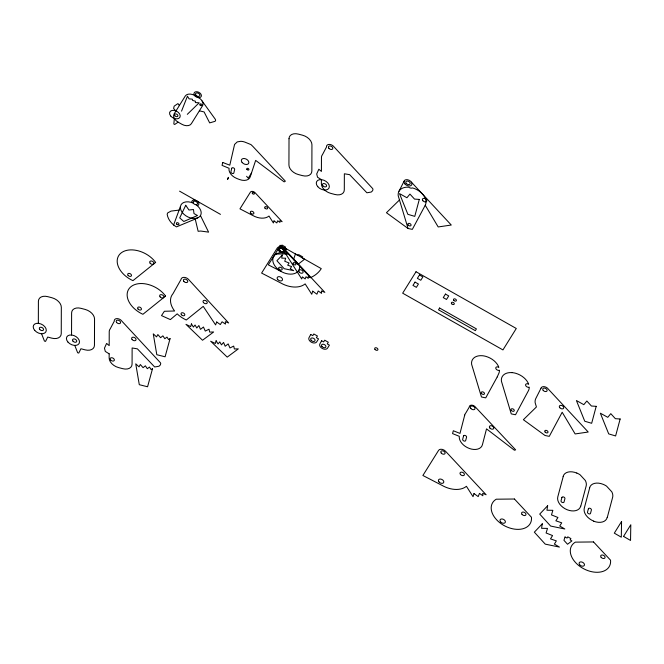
<?xml version="1.0" encoding="UTF-8"?>
<svg xmlns="http://www.w3.org/2000/svg" width="664" height="664" viewBox="0 0 664 664"><rect width="100%" height="100%" fill="white"/><g stroke="black" fill="none" stroke-linecap="round" stroke-linejoin="round"><path stroke-width="1" d="M38.338 323.327L38.404 301.257A9.993 6.632 27.7 0 1 47.791 296.659L51.983 297.762A9.993 6.632 27.7 0 1 61.329 307.299L61.254 333.569A9.993 6.632 27.7 0 1 51.858 338.167L47.708 337.071L45.559 341.379L44.438 341.08L41.566 333.751M71.546 335.005L71.612 312.935A9.993 6.632 27.7 0 1 81.008 308.337L85.191 309.441A9.993 6.632 27.7 0 1 94.545 318.977L94.462 345.247A9.993 6.632 27.7 0 1 85.075 349.845L80.925 348.749L78.767 353.057L77.655 352.758L74.783 345.429M174.341 118.516L173.835 124.002L174.682 124.483L178.126 122.151L181.87 124.276A7.752 5.146 27.7 0 0 191.34 123.728L202.495 105.808A7.752 5.146 27.7 0 0 202.113 100.986M563.221 476.511L557.793 496.879A12.624 8.383 27.7 0 0 567.239 509.786A12.417 8.242 27.7 0 0 580.685 506.167M580.776 506.2L586.196 485.832A12.757 8.474 27.7 0 0 585.316 480.462L580.095 474.801A12.384 8.225 27.7 0 0 576.759 473.025M589.69 487.849L584.27 508.226A12.624 8.383 27.7 0 0 593.716 521.124M607.253 517.546L612.673 497.178A12.757 8.474 27.7 0 0 611.793 491.8L606.564 486.139A12.384 8.225 27.7 0 0 603.236 484.363A12.267 8.142 27.7 0 0 589.607 487.816M173.545 225.137L181.114 204.653A11.122 7.379 27.7 0 1 193.365 203.184M181.538 111.137L187.439 96.197L189.082 98.853L192.294 99.152L192.651 100.463L195.39 101.185L195.382 102.563L199.175 102.779L187.306 114.341M408.061 228.491L398.217 195.814A14.874 9.877 27.7 0 1 408.767 187.215A3.146 2.092 27.7 0 0 412.551 187.912A14.874 9.877 27.7 0 1 425.242 205.267L412.336 229.371L408.061 228.491L386.44 212.721L399.471 199.98M497.211 376.953L498.639 373.766A14.874 9.877 27.7 0 0 499.428 370.263A2.349 1.56 27.7 0 1 496.547 369.524A2.349 1.56 27.7 0 1 496.108 367.258A2.349 1.56 27.7 0 1 498.863 367.333A14.874 9.877 27.7 0 0 485.948 356.41A14.89 9.885 27.7 0 0 482.164 355.713A14.874 9.877 27.7 0 0 471.614 364.304L481.458 396.989L485.733 397.869L497.228 376.92M251.573 172.872L248.253 178.209L246.593 176.284M398.989 191.265L404.069 181.222M278.399 248.336L280.1 245.265L321.26 268.629A47.044 31.233 27.7 0 1 310.445 277.676L308.146 276.755L308.27 278.357L306.013 276.763L305.166 278.913L302.361 276.896L301.722 278.963L280.366 245.439M273.676 256.453L278.747 248.112A2.971 1.975 27.7 0 1 283.37 248.66L310.445 277.676M281.395 245.995L281.984 245.049L285.578 247.091L284.989 248.037M284.549 251.83A3.544 2.349 27.7 0 0 281.013 247.481A3.544 2.349 27.7 0 0 278.855 250.942A3.544 2.349 27.7 0 0 284.549 251.83L286.408 248.842M623.513 536.462L630.8 524.759L630.543 540.446L623.546 536.412M273.742 256.337L268.289 264.836L281.171 271.501M195.208 219.078L197.814 217.792M179.097 210.098L171.055 211.102L167.818 212.82A6.399 4.25 27.7 0 0 167.203 214.464C167.992 219.651 172.026 224.424 176.475 226.881L195.233 219.062L198.146 231.304L200.677 231.039L208.596 232.134L200.462 215.593A11.122 7.379 27.7 0 0 195.996 204.686M276.141 254.038L288.267 253.905A14.342 9.52 27.7 0 0 272.804 259.134A14.342 9.52 27.7 0 0 286.267 273.576A14.342 9.52 27.7 0 0 299.613 266.065M199.374 110.822L204.089 111.934L209.666 122.882L214.613 121.454A2.573 1.71 27.7 0 0 215.194 119.122L201.424 100.032A7.752 5.146 27.7 0 0 198.536 97.641M194.726 95.483L198.478 97.608M179.57 191.166L220.465 214.364M411.356 182.11L451.271 225.03L438.19 226.955L425.242 205.267M175.943 111.004L173.594 108.481L174.184 106.132L177.944 103.592L179.388 105.468M511.969 372.62A14.874 9.877 27.7 0 0 501.42 381.211L511.255 413.896L515.53 414.768L528.444 390.664A14.874 9.877 27.7 0 0 529.233 387.17A2.349 1.56 27.7 0 1 526.353 386.423A2.349 1.56 27.7 0 1 525.913 384.157A2.349 1.56 27.7 0 1 528.668 384.24A14.874 9.877 27.7 0 0 515.754 373.309A14.89 9.885 27.7 0 0 511.969 372.62M200.428 215.642A11.122 7.379 27.7 0 1 188.186 217.087A11.122 7.379 27.7 0 1 180.417 206.529M191.83 202.578A3.81 2.531 27.7 0 1 194.137 200.071A3.81 2.531 27.7 0 1 198.511 202.57A3.81 2.531 27.7 0 1 197.283 205.691M178.126 122.151A7.752 5.146 27.7 0 1 174.109 113.951L185.264 96.039A7.752 5.146 27.7 0 1 194.56 95.392M607.162 517.513A12.417 8.242 27.7 0 1 593.699 521.198M563.138 476.478A12.267 8.142 27.7 0 1 576.75 473.05M109.162 353.821L109.145 358.021A9.993 6.632 27.7 0 0 118.491 367.565L122.682 368.669A9.993 6.632 27.7 0 0 132.078 364.063L132.128 347.969L137.39 348.849L154.679 366.976L159.003 366.237L160.373 364.918L160.721 363.582A2.797 1.859 27.7 0 0 160.373 362.693L121.827 321.094A4.399 2.922 27.7 0 0 116.972 318.604A4.399 2.922 27.7 0 0 114.274 321.185L110.207 328.879A9.993 6.632 27.7 0 0 109.228 331.759L109.187 345.612L106.605 343.429L104.464 348.16L105.302 351.43L109.162 353.821M289.014 138.718L288.931 164.987A9.993 6.632 27.7 0 0 298.277 174.524L302.469 175.628A9.993 6.632 27.7 0 0 311.864 171.03L311.939 144.76A9.993 6.632 27.7 0 0 302.593 135.224L298.402 134.12A9.993 6.632 27.7 0 0 289.014 138.718M321.393 179.629L321.384 183.828A9.993 6.632 27.7 0 0 330.73 193.373L334.922 194.477A9.993 6.632 27.7 0 0 344.309 189.871L344.359 173.777L349.629 174.657L366.91 192.792L371.234 192.045L372.612 190.726L372.952 189.389A2.797 1.859 27.7 0 0 372.612 188.501L334.058 146.902A4.399 2.922 27.7 0 0 329.203 144.412A4.399 2.922 27.7 0 0 326.514 146.993L322.447 154.687A9.993 6.632 27.7 0 0 321.459 157.567L321.417 171.42L318.844 169.237L316.703 173.968L317.541 177.238L321.393 179.629M621.562 521.497L621.305 537.184L614.308 533.15L621.562 521.497M282.2 255.142L281.727 258.147L285.669 258.205L284.748 261.259L289.056 262.977L287.678 265.193L291.579 266.546L290.268 268.654L293.629 270.655L284.167 268.688L276.913 260.72L282.2 255.142M542.28 523.813L541.575 528.312L547.493 528.403L546.099 532.984L552.564 535.566L550.497 538.877L556.357 540.911L554.382 544.082L559.428 547.078L545.235 544.131L534.346 532.171L542.28 523.813M547.651 505.736L546.945 510.226L552.863 510.317L551.477 514.907L557.934 517.48L555.868 520.8L561.727 522.834L559.752 525.996L564.807 528.992L550.614 526.046L539.724 514.094L547.651 505.736M222.731 162.472L222.066 165.377L229.088 168.291A10.085 6.698 27.7 0 0 236.915 178.525L239.513 179.521A10.085 6.698 27.7 0 0 250.353 176.45L255.665 160.389L284.175 181.894L285.362 181.189L252.793 146.346L250.942 144.578L245.149 142.22A10.085 6.698 27.7 0 0 240.775 141.316L237.239 141.897L234.575 144.445L229.794 165.187L222.731 162.472M231.711 168.341L230.923 171.785A1.585 1.054 27.7 0 0 232.151 173.395A1.585 1.054 27.7 0 0 233.852 172.914L234.641 169.461A1.585 1.054 27.7 0 0 233.413 167.859A1.585 1.054 27.7 0 0 231.711 168.341M464.734 415.058L459.986 433.426L453.321 430.737L452.558 433.6L459.289 436.314A12.458 8.275 27.7 0 0 469.357 448.474A12.458 8.275 27.7 0 0 482.421 444.731L486.521 428.869L514.392 450.225L515.646 449.86L475.233 406.874A3.602 2.39 27.7 0 0 471.457 405.156A3.602 2.39 27.7 0 0 469.29 407.04L465.937 412.784A12.458 8.275 27.7 0 0 464.734 415.058M463.555 436.007L462.684 439.302A1.627 1.079 27.7 0 0 463.895 440.971A1.627 1.079 27.7 0 0 465.68 440.514L466.56 437.219A1.627 1.079 27.7 0 0 465.339 435.551A1.627 1.079 27.7 0 0 463.555 436.007M561.91 497.477L561.038 500.772A1.627 1.079 27.7 0 0 562.259 502.44A1.627 1.079 27.7 0 0 564.043 501.984L564.915 498.689A1.627 1.079 27.7 0 0 563.694 497.021A1.627 1.079 27.7 0 0 561.91 497.477M588.387 508.815L587.507 512.11A1.627 1.079 27.7 0 0 588.727 513.778A1.627 1.079 27.7 0 0 590.512 513.33L591.392 510.027A1.627 1.079 27.7 0 0 590.171 508.367A1.627 1.079 27.7 0 0 588.387 508.815M419.308 199.416L414.768 216.373L407.862 214.314L399.512 193.614L406.932 197.748L409.945 194.087L414.527 199.1L419.308 199.416M596.206 406.335L591.665 423.292L584.76 421.233L576.41 400.533L583.83 404.666L586.843 401.006L591.425 406.019L596.206 406.335M620.151 418.992L615.611 435.957L608.705 433.891L600.356 413.191L607.776 417.324L610.789 413.664L615.37 418.685L620.151 418.992M152.546 368.62L147.574 386.763L139.291 384.697L135.738 363.822L139.042 366.86L140.328 364.528L143.075 367.673L145.366 365.814L147.3 368.703L149.45 367.076L151.126 369.599L152.546 368.62M170.067 338.64L165.095 356.784L156.804 354.717L153.26 333.851L156.563 336.88L157.849 334.556L160.597 337.694L162.887 335.835L164.821 338.723L166.971 337.096L168.639 339.628L170.067 338.64M191.431 323.916L190.668 326.605L185.978 324.356L202.528 340.242L213.65 331.975L209.675 332.083L209.019 329.211L205.267 331.079L203.466 327.02L200.478 329.361L198.868 325.543L196.785 327.991L195.075 325.028L193.39 327.061L191.431 323.916M216.124 340.798L215.36 343.487L210.671 341.238L227.221 357.124L238.343 348.857L234.367 348.965L233.711 346.093L229.96 347.961L228.159 343.902L225.171 346.243L223.561 342.425L221.477 344.873L219.767 341.91L218.074 343.944L216.124 340.798M274.033 220.913L273.394 222.979L268.986 216.057A14.342 9.52 27.7 0 1 252.843 215.518L239.961 208.853L250.419 192.128A2.971 1.975 27.7 0 1 255.051 192.676L282.117 221.693L279.826 220.772L279.942 222.374L277.685 220.78L276.838 222.93L274.033 220.913M312.711 291.172L311.756 294.268L305.141 283.885A21.514 14.284 27.7 0 1 280.93 283.072L261.608 273.078L277.295 247.987A4.457 2.955 27.7 0 1 284.233 248.817L324.837 292.343L321.393 290.957L321.575 293.355L318.197 290.965L316.911 294.193L312.711 291.172M473.988 493.576L473.034 496.672L466.418 486.289A21.514 14.284 27.7 0 1 442.207 485.475L422.885 475.482L438.572 450.391A4.457 2.955 27.7 0 1 445.511 451.221L486.114 494.746L482.678 493.36L482.852 495.759L479.474 493.369L478.196 496.597L473.988 493.576M565.039 537.002L563.935 540.305L567.529 544.248L571.911 540.936L570.152 539.898L570.907 538.604L567.811 536.844L567.048 538.072L565.039 537.002M295.422 253.988L293.588 259.392L298.078 264.297L304.585 259.234L302.228 257.848L302.743 256.918L298.617 254.578L298.094 255.416L295.422 253.988M216.721 321.99L215.601 324.912L203.234 306.37L186.285 319.998A22.385 14.865 27.7 0 1 177.188 313.856L170.357 319.6L161.501 315.599L164.373 311.275L174.599 310.993A22.385 14.865 27.7 0 1 172.98 293.704L181.089 279.32A4.615 3.063 27.7 0 1 184.094 277.369A4.615 3.063 27.7 0 1 188.626 279.511L228.632 322.961L225.32 321.7L225.478 324.09L222.075 321.783L220.315 324.572L216.721 321.99M185.729 205.292L179.72 217.9L183.787 221.486L197.465 215.526L193.979 213.551L193.473 209.517L188.958 210.023L185.729 205.292M541.019 388.216L535.939 398.259A14.874 9.877 27.7 0 0 535.167 402.799L536.421 406.966L523.381 419.714L545.003 435.484L549.277 436.356L562.184 412.253L575.132 433.941L588.213 432.023L548.306 389.104A4.25 2.822 27.7 0 0 544.206 386.672A4.25 2.822 27.7 0 0 541.019 388.216M310.76 334.482L309.067 337.553A4.382 2.913 27.7 0 0 311.333 342.192A4.382 2.913 27.7 0 0 316.686 341.877L318.546 338.889L316.388 337.669L317.425 336.009L313.823 333.967L312.794 335.627L310.76 334.482M321.625 340.74L319.932 343.811A4.382 2.913 27.7 0 0 322.198 348.442A4.382 2.913 27.7 0 0 327.551 348.135L329.41 345.147L327.252 343.927L328.298 342.242L324.704 340.2L323.658 341.885L321.625 340.74M228.416 177.371L227.569 179.429L228.416 177.371M416.021 271.742L402.666 293.181L502.939 349.92L516.285 328.481L416.021 271.742M415.025 282.1L412.966 285.404L416.378 287.338L418.428 284.034L415.025 282.1M419.457 274.979L417.374 278.324L420.785 280.258L422.868 276.913L419.457 274.979M445.461 294.077L443.261 297.621L446.515 299.464L448.723 295.928L445.461 294.077M439.609 308.03L438.506 309.797L475.308 330.672L476.412 328.896L439.609 308.03M155.633 262.421L132.958 280.648A22.385 14.865 27.7 0 1 121.047 253.009A22.385 14.865 27.7 0 1 155.633 262.421M165.577 296.069L142.909 314.296A22.385 14.865 27.7 0 1 130.999 286.657A22.385 14.865 27.7 0 1 165.577 296.069M514.434 499.013L496.249 499.204A21.514 14.284 27.7 0 0 504.997 526.046A21.514 14.284 27.7 0 0 531.449 517.248L514.434 499.013M593.533 541.94L575.339 542.139A21.514 14.284 27.7 0 0 584.088 568.973A21.514 14.284 27.7 0 0 610.54 560.184L593.533 541.94M559.785 407.696A2.349 1.56 27.7 0 0 563.57 408.285A2.349 1.56 27.7 0 0 561.221 405.389A2.349 1.56 27.7 0 0 559.785 407.696M545.111 432.056A1.743 1.154 27.7 0 0 547.908 432.488A1.743 1.154 27.7 0 0 546.173 430.355A1.743 1.154 27.7 0 0 545.111 432.056M543.193 390.39A2.349 1.56 27.7 0 0 546.97 390.98A2.349 1.56 27.7 0 0 544.621 388.091A2.349 1.56 27.7 0 0 543.193 390.39M511.363 410.468A1.743 1.154 27.7 0 0 514.168 410.9A1.743 1.154 27.7 0 0 512.425 408.767A1.743 1.154 27.7 0 0 511.363 410.468M481.566 393.561A1.743 1.154 27.7 0 0 484.363 394.001A1.743 1.154 27.7 0 0 482.62 391.86A1.743 1.154 27.7 0 0 481.566 393.561M193.581 203.499A2.349 1.56 27.7 0 0 197.357 204.089A2.349 1.56 27.7 0 0 195.008 201.192A2.349 1.56 27.7 0 0 193.581 203.499M176.657 224.058A1.394 0.93 27.7 0 0 178.898 224.391A1.394 0.93 27.7 0 0 177.487 222.681A1.394 0.93 27.7 0 0 176.657 224.058M328.871 148.279A2.349 1.56 27.7 0 0 332.656 148.869A2.349 1.56 27.7 0 0 330.307 145.98A2.349 1.56 27.7 0 0 328.871 148.279M317.766 186.667A6.98 4.64 27.7 0 0 328.946 188.153A6.98 4.64 27.7 0 0 321.7 179.67A6.98 4.64 27.7 0 0 317.766 186.667M322.845 185.787A2.249 1.494 27.7 0 0 326.456 186.318A2.249 1.494 27.7 0 0 324.173 183.563A2.249 1.494 27.7 0 0 322.845 185.787M170.698 116.017A5.71 3.793 27.7 0 0 179.869 117.379A5.71 3.793 27.7 0 0 174.084 110.39A5.71 3.793 27.7 0 0 170.698 116.017M194.843 95.757A3.976 2.639 27.7 0 0 201.2 96.546A3.976 2.639 27.7 0 0 197.025 91.732A3.976 2.639 27.7 0 0 194.843 95.757M195.955 95.251A2.349 1.56 27.7 0 0 199.731 95.84A2.349 1.56 27.7 0 0 197.382 92.952A2.349 1.56 27.7 0 0 195.955 95.251M174.806 115.719A1.843 1.22 27.7 0 0 177.769 116.208A1.843 1.22 27.7 0 0 175.968 113.942A1.843 1.22 27.7 0 0 174.806 115.719M200.071 105.045A1.179 0.78 27.7 0 0 201.964 105.335A1.179 0.78 27.7 0 0 200.785 103.891A1.179 0.78 27.7 0 0 200.071 105.045M132.103 339.528A2.349 1.56 27.7 0 0 135.888 340.117A2.349 1.56 27.7 0 0 133.539 337.229A2.349 1.56 27.7 0 0 132.103 339.528M489.858 428.014A2.349 1.56 27.7 0 0 493.634 428.604A2.349 1.56 27.7 0 0 491.285 425.715A2.349 1.56 27.7 0 0 489.858 428.014M470.892 408.534A2.49 1.652 27.7 0 0 474.868 409.016A2.49 1.652 27.7 0 0 472.237 406.011A2.49 1.652 27.7 0 0 470.892 408.534M441.253 453.072A2.307 1.527 27.7 0 0 444.955 453.653A2.307 1.527 27.7 0 0 442.656 450.823A2.307 1.527 27.7 0 0 441.253 453.072M460.459 474.469A2.349 1.56 27.7 0 0 464.244 475.059A2.349 1.56 27.7 0 0 461.895 472.17A2.349 1.56 27.7 0 0 460.459 474.469M438.995 481.915A2.88 1.917 27.7 0 0 443.627 482.595A2.88 1.917 27.7 0 0 440.705 479.068A2.88 1.917 27.7 0 0 438.995 481.915M265.011 208.172A1.569 1.037 27.7 0 0 267.534 208.571A1.569 1.037 27.7 0 0 265.965 206.645A1.569 1.037 27.7 0 0 265.011 208.172M250.702 213.144A1.917 1.278 27.7 0 0 253.789 213.601A1.917 1.278 27.7 0 0 251.839 211.243A1.917 1.278 27.7 0 0 250.702 213.144M252.436 193.564A1.179 0.78 27.7 0 0 254.329 193.855A1.179 0.78 27.7 0 0 253.15 192.411A1.179 0.78 27.7 0 0 252.436 193.564M321.974 346.542A2.349 1.56 27.7 0 0 325.758 347.131A2.349 1.56 27.7 0 0 323.409 344.243A2.349 1.56 27.7 0 0 321.974 346.542M500.573 521.838A2.88 1.917 27.7 0 0 505.204 522.518A2.88 1.917 27.7 0 0 502.283 518.991A2.88 1.917 27.7 0 0 500.573 521.838M522.045 514.392A2.349 1.56 27.7 0 0 525.822 514.982A2.349 1.56 27.7 0 0 523.473 512.085A2.349 1.56 27.7 0 0 522.045 514.392M601.136 557.32A2.349 1.56 27.7 0 0 604.921 557.909A2.349 1.56 27.7 0 0 602.572 555.021A2.349 1.56 27.7 0 0 601.136 557.32M579.672 564.765A2.88 1.917 27.7 0 0 584.295 565.446A2.88 1.917 27.7 0 0 581.382 561.918A2.88 1.917 27.7 0 0 579.672 564.765M279.029 269.127A1.917 1.278 27.7 0 0 282.117 269.584A1.917 1.278 27.7 0 0 280.166 267.227A1.917 1.278 27.7 0 0 279.029 269.127M293.339 264.156A1.569 1.037 27.7 0 0 295.862 264.554A1.569 1.037 27.7 0 0 294.293 262.629A1.569 1.037 27.7 0 0 293.339 264.156M279.735 250.652A2.349 1.56 27.7 0 0 283.52 251.241A2.349 1.56 27.7 0 0 281.171 248.353A2.349 1.56 27.7 0 0 279.735 250.652M453.802 300.385A1.552 1.029 27.7 0 0 456.301 300.75A1.552 1.029 27.7 0 0 454.724 298.85A1.552 1.029 27.7 0 0 453.802 300.385M451.686 303.788A1.552 1.029 27.7 0 0 454.184 304.153A1.552 1.029 27.7 0 0 452.607 302.253A1.552 1.029 27.7 0 0 451.686 303.788M311.134 340.283A2.349 1.56 27.7 0 0 314.919 340.873A2.349 1.56 27.7 0 0 312.57 337.984A2.349 1.56 27.7 0 0 311.134 340.283M277.71 279.511A2.88 1.917 27.7 0 0 282.341 280.191A2.88 1.917 27.7 0 0 279.428 276.664A2.88 1.917 27.7 0 0 277.71 279.511M299.182 272.066A2.349 1.56 27.7 0 0 302.967 272.655A2.349 1.56 27.7 0 0 300.609 269.767A2.349 1.56 27.7 0 0 299.182 272.066M279.967 250.668A2.307 1.527 27.7 0 0 283.677 251.249A2.307 1.527 27.7 0 0 281.37 248.419A2.307 1.527 27.7 0 0 279.967 250.668M183.878 281.428A2.324 1.544 27.7 0 0 187.605 281.976A2.324 1.544 27.7 0 0 185.256 279.137A2.324 1.544 27.7 0 0 183.878 281.428M181.405 314.728A2.034 1.353 27.7 0 0 184.675 315.251A2.034 1.353 27.7 0 0 182.666 312.752A2.034 1.353 27.7 0 0 181.405 314.728M203.45 302.543A2.258 1.502 27.7 0 0 207.093 303.149A2.258 1.502 27.7 0 0 204.877 300.36A2.258 1.502 27.7 0 0 203.45 302.543M150.13 263.193A2.258 1.502 27.7 0 0 153.766 263.799A2.258 1.502 27.7 0 0 151.55 261.01A2.258 1.502 27.7 0 0 150.13 263.193M128.077 275.377A2.034 1.353 27.7 0 0 131.356 275.9A2.034 1.353 27.7 0 0 129.339 273.402A2.034 1.353 27.7 0 0 128.077 275.377M160.074 296.833A2.258 1.502 27.7 0 0 163.718 297.447A2.258 1.502 27.7 0 0 161.501 294.658A2.258 1.502 27.7 0 0 160.074 296.833M138.029 309.017A2.034 1.353 27.7 0 0 141.308 309.548A2.034 1.353 27.7 0 0 139.291 307.042A2.034 1.353 27.7 0 0 138.029 309.017M246.966 169.486A1.179 0.78 27.7 0 0 248.859 169.776A1.179 0.78 27.7 0 0 247.689 168.332A1.179 0.78 27.7 0 0 246.966 169.486M242.128 162.464A4.009 2.656 27.7 0 0 248.577 163.485A4.009 2.656 27.7 0 0 244.584 158.555A4.009 2.656 27.7 0 0 242.128 162.464M67.935 342.06A6.98 4.64 27.7 0 0 79.107 343.504A6.98 4.64 27.7 0 0 71.82 335.029A6.98 4.64 27.7 0 0 67.935 342.06M72.99 341.155A2.249 1.494 27.7 0 0 76.609 341.686A2.249 1.494 27.7 0 0 74.326 338.939A2.249 1.494 27.7 0 0 72.99 341.155M116.64 322.472A2.349 1.56 27.7 0 0 120.425 323.061A2.349 1.56 27.7 0 0 118.067 320.172A2.349 1.56 27.7 0 0 116.64 322.472M110.606 359.971A2.249 1.494 27.7 0 0 114.216 360.51A2.249 1.494 27.7 0 0 111.942 357.755A2.249 1.494 27.7 0 0 110.606 359.971M34.727 330.382A6.98 4.64 27.7 0 0 45.899 331.826A6.98 4.64 27.7 0 0 38.612 323.351A6.98 4.64 27.7 0 0 34.727 330.382M39.782 329.477A2.249 1.494 27.7 0 0 43.392 330.008A2.249 1.494 27.7 0 0 41.118 327.261A2.249 1.494 27.7 0 0 39.782 329.477M375.019 349.455A1.743 1.154 27.7 0 0 377.824 349.887A1.743 1.154 27.7 0 0 376.081 347.753A1.743 1.154 27.7 0 0 375.019 349.455M422.843 200.702A2.349 1.56 27.7 0 0 426.628 201.292A2.349 1.56 27.7 0 0 424.279 198.403A2.349 1.56 27.7 0 0 422.843 200.702M408.169 225.063A1.743 1.154 27.7 0 0 410.966 225.503A1.743 1.154 27.7 0 0 409.223 223.361A1.743 1.154 27.7 0 0 408.169 225.063M404.841 183.862A4.25 2.822 27.7 0 0 411.68 184.924A4.25 2.822 27.7 0 0 407.43 179.703A4.25 2.822 27.7 0 0 404.841 183.862M406.243 183.397A2.349 1.56 27.7 0 0 410.028 183.986A2.349 1.56 27.7 0 0 407.679 181.098A2.349 1.56 27.7 0 0 406.243 183.397"/></g></svg>
